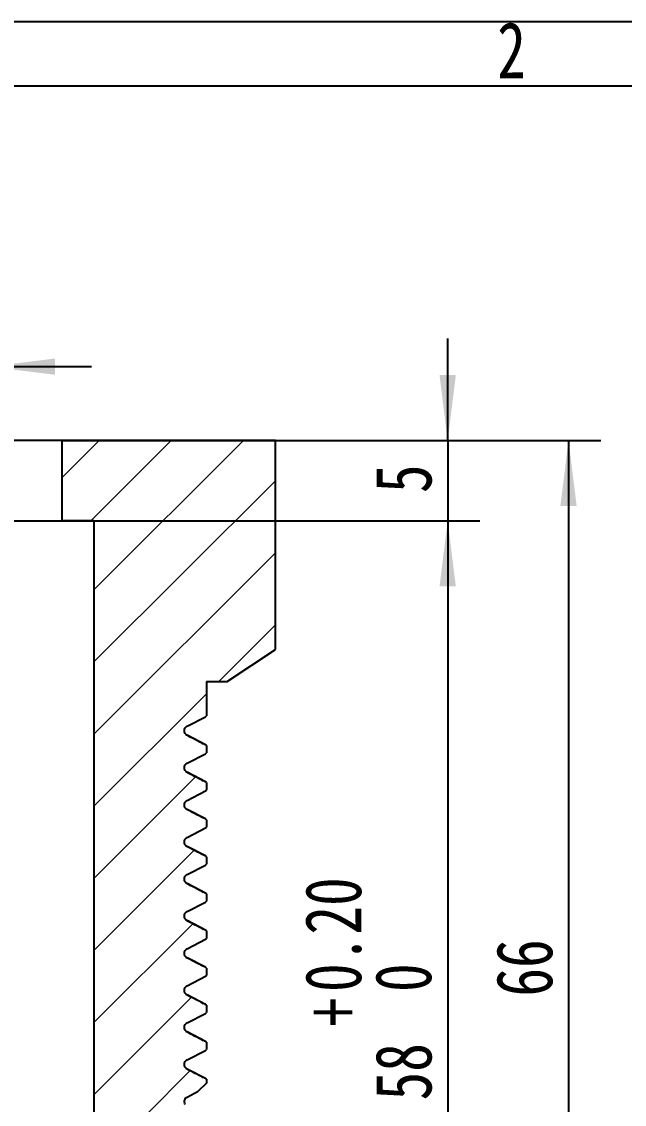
# Model space of a CAD drawing. Header units: millimetres. Extents: x 0 to 297, y 0 to 210.
# Drawn here: x 53.6 to 91.1, y 142.8 to 210.2 of the extents above; entities that cross this region are included whole.
import ezdxf

# ---------------------------------------------------------------- set-up
doc = ezdxf.new("R2010")
doc.units = ezdxf.units.MM
doc.layers.add('图框', color=7, linetype='Continuous')
doc.styles.add('SLDTEXTSTYLE1', font='HYSWLONGFANGSONG.TTF')
doc.dimstyles.new('SLDDIMSTYLE0', dxfattribs={"dimtxt": 3.5, "dimasz": 4.08, "dimexe": 0, "dimexo": 0.0625, "dimgap": 0.875, "dimtad": 2, "dimrnd": 1e-09, "dimzin": 12, "dimdsep": 46, "dimtxsty": 'SLDTEXTSTYLE1', "dimsah": 1, "dimcen": 0.09, "dimadec": 0, "dimazin": 3, "dimtfac": 1, "dimtofl": 0, "dimtmove": 0, "dimatfit": 3, "dimfxl": 0, "dimfrac": 2, "dimtolj": 1, "dimtzin": 12, "dimarcsym": 0})
doc.dimstyles.new('SLDDIMSTYLE2', dxfattribs={"dimtxt": 3.5, "dimasz": 4.08, "dimexe": 0, "dimexo": 0.0625, "dimgap": 0.875, "dimtad": 2, "dimrnd": 1e-09, "dimzin": 12, "dimdsep": 46, "dimtxsty": 'SLDTEXTSTYLE1', "dimsah": 1, "dimcen": 0.09, "dimadec": 0, "dimazin": 3, "dimtfac": 1, "dimtmove": 0, "dimatfit": 0, "dimfxl": 0, "dimfrac": 2, "dimtolj": 1, "dimtzin": 12, "dimarcsym": 0})
doc.dimstyles.new('SLDDIMSTYLE7', dxfattribs={"dimtxt": 3.5, "dimasz": 4.08, "dimexe": 0, "dimexo": 0.0625, "dimgap": 0.875, "dimtad": 2, "dimrnd": 1e-09, "dimzin": 12, "dimdsep": 46, "dimtxsty": 'SLDTEXTSTYLE1', "dimsah": 1, "dimcen": 0.09, "dimadec": 0, "dimazin": 3, "dimtol": 1, "dimtp": 0.2, "dimtfac": 1, "dimtofl": 0, "dimtmove": 0, "dimatfit": 3, "dimfxl": 0, "dimfrac": 2, "dimtolj": 1, "dimtzin": 0, "dimarcsym": 0})

# ---------------------------------------------------------------- blocks, each defined once
blk = doc.blocks.new('_D_9')
at = {"layer": '图框'}
for p, q in [((69.353, 184.107), (89.591, 184.107)), ((87.591, 184.107), (87.591, 118.107)), ((58.968, 118.107), (89.591, 118.107))]:
    blk.add_line(p, q, dxfattribs=at)
for points in [[(87.591, 184.107), (87.083, 180.027), (88.099, 180.027)], [(87.591, 118.107), (88.099, 122.187), (87.083, 122.187)]]:
    blk.add_solid(points, dxfattribs=at)
at = {"layer": '图框', "insert": (83.079, 149.487), "char_height": 3.5, "attachment_point": 1, "rotation": 90, "style": 'SLDTEXTSTYLE1'}
blk.add_mtext('66', dxfattribs=at)
blk = doc.blocks.new('_D_11')
at = {"layer": '图框'}
for p, q in [((80.073, 184.107), (80.073, 190.457)), ((56.068, 184.107), (82.073, 184.107)), ((80.073, 184.107), (80.073, 179.107)), ((56.068, 179.107), (82.073, 179.107)), ((80.073, 179.107), (80.073, 172.757))]:
    blk.add_line(p, q, dxfattribs=at)
for points in [[(80.073, 184.107), (80.581, 188.187), (79.565, 188.187)], [(80.073, 179.107), (79.565, 175.027), (80.581, 175.027)]]:
    blk.add_solid(points, dxfattribs=at)
at = {"layer": '图框', "insert": (75.561, 180.839), "char_height": 3.5, "attachment_point": 1, "rotation": 90, "style": 'SLDTEXTSTYLE1'}
blk.add_mtext('5', dxfattribs=at)
blk = doc.blocks.new('_D_13')
at = {"layer": '图框'}
for p, q in [((58.068, 179.107), (82.073, 179.107)), ((80.073, 179.107), (80.073, 121.107)), ((58.968, 121.107), (82.073, 121.107))]:
    blk.add_line(p, q, dxfattribs=at)
for points in [[(80.073, 179.107), (79.565, 175.027), (80.581, 175.027)], [(80.073, 121.107), (80.581, 125.187), (79.565, 125.187)]]:
    blk.add_solid(points, dxfattribs=at)
at = {"layer": '图框', "char_height": 3.5, "attachment_point": 1, "rotation": 90, "style": 'SLDTEXTSTYLE1'}
for s, insert in [('0.20', (71.191, 149.775)), ('0', (75.547, 149.775)), ('+', (71.191, 147.622)), ('58', (75.561, 143.023))]:
    blk.add_mtext(s, dxfattribs=dict(at, insert=insert))
blk = doc.blocks.new('_D_14')
at = {"layer": '图框'}
for p, q in [((45.568, 184.107), (45.568, 190.71)), ((51.568, 184.107), (51.568, 190.71)), ((45.568, 188.71), (39.218, 188.71)), ((45.568, 188.71), (51.568, 188.71)), ((51.568, 188.71), (57.918, 188.71))]:
    blk.add_line(p, q, dxfattribs=at)
for points in [[(45.568, 188.71), (41.488, 189.218), (41.488, 188.202)], [(51.568, 188.71), (55.648, 188.202), (55.648, 189.218)]]:
    blk.add_solid(points, dxfattribs=at)
at = {"layer": '图框', "insert": (48.201, 193.222), "char_height": 3.5, "attachment_point": 1, "style": 'SLDTEXTSTYLE1'}
blk.add_mtext('6', dxfattribs=at)

msp = doc.modelspace()

# ---------------------------------------------------------------- hatches: boundary and pattern name
at = {"layer": '图框', "linetype": 'Continuous', "lineweight": 18}
h = msp.add_hatch(dxfattribs=at)
h.set_pattern_fill('ANSI31', color=256, angle=3e-322, style=0)
edge = h.paths.add_edge_path(flags=0)
edge.add_line((65.0681052, 169.1067164), (66.3527149, 169.1067164))
edge.add_line((66.3527149, 169.1067164), (69.3527149, 171.1067164))
edge.add_line((69.3527149, 171.1067164), (69.3527149, 184.1067164))
edge.add_line((69.3527149, 184.1067164), (56.0681052, 184.1067164))
edge.add_line((56.0681052, 184.1067164), (56.0681052, 179.1067164))
edge.add_line((56.0681052, 179.1067164), (58.0681052, 179.1067164))
edge.add_line((58.0681052, 179.1067164), (58.0681052, 121.1067164))
edge.add_line((58.0681052, 121.1067164), (58.9681052, 121.1067164))
edge.add_line((58.9681052, 121.1067164), (58.9681052, 118.1067164))
edge.add_line((58.9681052, 118.1067164), (59.3036147, 118.1067164))
edge.add_line((59.3036147, 118.1067164), (59.5681052, 119.6067164))
edge.add_line((59.5681052, 119.6067164), (59.5681052, 142.1067164))
edge.add_line((59.5681052, 142.1067164), (63.0681052, 142.1067164))
edge.add_line((63.0681052, 142.1067164), (63.7414668, 142.780078))
edge.add_spline(control_points=[(63.7414668, 142.780078), (63.6271868, 142.9560715), (63.6921794, 143.1460378), (63.860959, 143.2338989)], knot_values=[0.2559481865, 0.2559481865, 0.2559481865, 0.2559481865, 1, 1, 1, 1], weights=[0.794992198, 0.6646727857, 0.7330087197, 1], degree=3, periodic=0)
edge.add_line((63.860959, 143.2338989), (64.5583008, 143.596912))
edge.add_line((64.5583008, 143.596912), (65.0681052, 144.1067164))
edge.add_line((65.0681052, 144.1067164), (65.0681052, 144.3388008))
edge.add_spline(control_points=[(65.0681052, 144.3388008), (65.0467315, 144.3588718), (65.0229958, 144.3756159), (64.9974795, 144.3888989)], knot_values=[0.744107302, 0.744107302, 0.744107302, 0.744107302, 1, 1, 1, 1], weights=[0.944747067, 0.9568310271, 0.9752486714, 1], degree=3, periodic=0)
edge.add_line((64.9974795, 144.3888989), (63.860959, 144.980534))
edge.add_spline(control_points=[(63.860959, 144.980534), (63.6016273, 145.1155335), (63.6016273, 145.4078993), (63.860959, 145.5428989)], knot_values=[0, 0, 0, 0, 1, 1, 1, 1], weights=[1, 0.6411657422, 0.6411657422, 1], degree=3, periodic=0)
edge.add_line((63.860959, 145.5428989), (64.9974795, 146.134534))
edge.add_spline(control_points=[(64.9974795, 146.134534), (65.0229958, 146.1478169), (65.0467315, 146.164561), (65.0681052, 146.184632)], knot_values=[0, 0, 0, 0, 0.255892698, 0.255892698, 0.255892698, 0.255892698], weights=[1, 0.9752486714, 0.9568310271, 0.944747067], degree=3, periodic=0)
edge.add_line((65.0681052, 146.184632), (65.0681052, 146.6478008))
edge.add_spline(control_points=[(65.0681052, 146.6478008), (65.0467315, 146.6678718), (65.0229958, 146.6846159), (64.9974795, 146.6978989)], knot_values=[0.744107302, 0.744107302, 0.744107302, 0.744107302, 1, 1, 1, 1], weights=[0.944747067, 0.9568310271, 0.9752486714, 1], degree=3, periodic=0)
edge.add_line((64.9974795, 146.6978989), (63.860959, 147.289534))
edge.add_spline(control_points=[(63.860959, 147.289534), (63.6016273, 147.4245335), (63.6016273, 147.7168993), (63.860959, 147.8518989)], knot_values=[0, 0, 0, 0, 1, 1, 1, 1], weights=[1, 0.6411657422, 0.6411657422, 1], degree=3, periodic=0)
edge.add_line((63.860959, 147.8518989), (64.9974795, 148.443534))
edge.add_spline(control_points=[(64.9974795, 148.443534), (65.0229958, 148.4568169), (65.0467315, 148.473561), (65.0681052, 148.493632)], knot_values=[0, 0, 0, 0, 0.255892698, 0.255892698, 0.255892698, 0.255892698], weights=[1, 0.9752486714, 0.9568310271, 0.944747067], degree=3, periodic=0)
edge.add_line((65.0681052, 148.493632), (65.0681052, 148.9568008))
edge.add_spline(control_points=[(65.0681052, 148.9568008), (65.0467315, 148.9768718), (65.0229958, 148.9936159), (64.9974795, 149.0068989)], knot_values=[0.744107302, 0.744107302, 0.744107302, 0.744107302, 1, 1, 1, 1], weights=[0.944747067, 0.9568310271, 0.9752486714, 1], degree=3, periodic=0)
edge.add_line((64.9974795, 149.0068989), (63.860959, 149.598534))
edge.add_spline(control_points=[(63.860959, 149.598534), (63.6016273, 149.7335335), (63.6016273, 150.0258993), (63.860959, 150.1608989)], knot_values=[0, 0, 0, 0, 1, 1, 1, 1], weights=[1, 0.6411657422, 0.6411657422, 1], degree=3, periodic=0)
edge.add_line((63.860959, 150.1608989), (64.9974795, 150.752534))
edge.add_spline(control_points=[(64.9974795, 150.752534), (65.0229958, 150.7658169), (65.0467315, 150.782561), (65.0681052, 150.802632)], knot_values=[0, 0, 0, 0, 0.255892698, 0.255892698, 0.255892698, 0.255892698], weights=[1, 0.9752486714, 0.9568310271, 0.944747067], degree=3, periodic=0)
edge.add_line((65.0681052, 150.802632), (65.0681052, 151.2658008))
edge.add_spline(control_points=[(65.0681052, 151.2658008), (65.0467315, 151.2858718), (65.0229958, 151.3026159), (64.9974795, 151.3158989)], knot_values=[0.744107302, 0.744107302, 0.744107302, 0.744107302, 1, 1, 1, 1], weights=[0.944747067, 0.9568310271, 0.9752486714, 1], degree=3, periodic=0)
edge.add_line((64.9974795, 151.3158989), (63.860959, 151.907534))
edge.add_spline(control_points=[(63.860959, 151.907534), (63.6016273, 152.0425335), (63.6016273, 152.3348993), (63.860959, 152.4698989)], knot_values=[0, 0, 0, 0, 1, 1, 1, 1], weights=[1, 0.6411657422, 0.6411657422, 1], degree=3, periodic=0)
edge.add_line((63.860959, 152.4698989), (64.9974795, 153.061534))
edge.add_spline(control_points=[(64.9974795, 153.061534), (65.0229958, 153.0748169), (65.0467315, 153.091561), (65.0681052, 153.111632)], knot_values=[0, 0, 0, 0, 0.255892698, 0.255892698, 0.255892698, 0.255892698], weights=[1, 0.9752486714, 0.9568310271, 0.944747067], degree=3, periodic=0)
edge.add_line((65.0681052, 153.111632), (65.0681052, 153.5748008))
edge.add_spline(control_points=[(65.0681052, 153.5748008), (65.0467315, 153.5948718), (65.0229958, 153.6116159), (64.9974795, 153.6248989)], knot_values=[0.744107302, 0.744107302, 0.744107302, 0.744107302, 1, 1, 1, 1], weights=[0.944747067, 0.9568310271, 0.9752486714, 1], degree=3, periodic=0)
edge.add_line((64.9974795, 153.6248989), (63.860959, 154.216534))
edge.add_spline(control_points=[(63.860959, 154.216534), (63.6016273, 154.3515335), (63.6016273, 154.6438993), (63.860959, 154.7788989)], knot_values=[0, 0, 0, 0, 1, 1, 1, 1], weights=[1, 0.6411657422, 0.6411657422, 1], degree=3, periodic=0)
edge.add_line((63.860959, 154.7788989), (64.9974795, 155.370534))
edge.add_spline(control_points=[(64.9974795, 155.370534), (65.0229958, 155.3838169), (65.0467315, 155.400561), (65.0681052, 155.420632)], knot_values=[0, 0, 0, 0, 0.255892698, 0.255892698, 0.255892698, 0.255892698], weights=[1, 0.9752486714, 0.9568310271, 0.944747067], degree=3, periodic=0)
edge.add_line((65.0681052, 155.420632), (65.0681052, 155.8838008))
edge.add_spline(control_points=[(65.0681052, 155.8838008), (65.0467315, 155.9038718), (65.0229958, 155.9206159), (64.9974795, 155.9338989)], knot_values=[0.744107302, 0.744107302, 0.744107302, 0.744107302, 1, 1, 1, 1], weights=[0.944747067, 0.9568310271, 0.9752486714, 1], degree=3, periodic=0)
edge.add_line((64.9974795, 155.9338989), (63.860959, 156.525534))
edge.add_spline(control_points=[(63.860959, 156.525534), (63.6016273, 156.6605335), (63.6016273, 156.9528993), (63.860959, 157.0878989)], knot_values=[0, 0, 0, 0, 1, 1, 1, 1], weights=[1, 0.6411657422, 0.6411657422, 1], degree=3, periodic=0)
edge.add_line((63.860959, 157.0878989), (64.9974795, 157.679534))
edge.add_spline(control_points=[(64.9974795, 157.679534), (65.0229958, 157.6928169), (65.0467315, 157.709561), (65.0681052, 157.729632)], knot_values=[0, 0, 0, 0, 0.255892698, 0.255892698, 0.255892698, 0.255892698], weights=[1, 0.9752486714, 0.9568310271, 0.944747067], degree=3, periodic=0)
edge.add_line((65.0681052, 157.729632), (65.0681052, 158.1928008))
edge.add_spline(control_points=[(65.0681052, 158.1928008), (65.0467315, 158.2128718), (65.0229958, 158.2296159), (64.9974795, 158.2428989)], knot_values=[0.744107302, 0.744107302, 0.744107302, 0.744107302, 1, 1, 1, 1], weights=[0.944747067, 0.9568310271, 0.9752486714, 1], degree=3, periodic=0)
edge.add_line((64.9974795, 158.2428989), (63.860959, 158.834534))
edge.add_spline(control_points=[(63.860959, 158.834534), (63.6016273, 158.9695335), (63.6016273, 159.2618993), (63.860959, 159.3968989)], knot_values=[0, 0, 0, 0, 1, 1, 1, 1], weights=[1, 0.6411657422, 0.6411657422, 1], degree=3, periodic=0)
edge.add_line((63.860959, 159.3968989), (64.9974795, 159.988534))
edge.add_spline(control_points=[(64.9974795, 159.988534), (65.0229958, 160.0018169), (65.0467315, 160.018561), (65.0681052, 160.038632)], knot_values=[0, 0, 0, 0, 0.255892698, 0.255892698, 0.255892698, 0.255892698], weights=[1, 0.9752486714, 0.9568310271, 0.944747067], degree=3, periodic=0)
edge.add_line((65.0681052, 160.038632), (65.0681052, 160.5018008))
edge.add_spline(control_points=[(65.0681052, 160.5018008), (65.0467315, 160.5218718), (65.0229958, 160.5386159), (64.9974795, 160.5518989)], knot_values=[0.744107302, 0.744107302, 0.744107302, 0.744107302, 1, 1, 1, 1], weights=[0.944747067, 0.9568310271, 0.9752486714, 1], degree=3, periodic=0)
edge.add_line((64.9974795, 160.5518989), (63.860959, 161.143534))
edge.add_spline(control_points=[(63.860959, 161.143534), (63.6016273, 161.2785335), (63.6016273, 161.5708993), (63.860959, 161.7058989)], knot_values=[0, 0, 0, 0, 1, 1, 1, 1], weights=[1, 0.6411657422, 0.6411657422, 1], degree=3, periodic=0)
edge.add_line((63.860959, 161.7058989), (64.9974795, 162.297534))
edge.add_spline(control_points=[(64.9974795, 162.297534), (65.0229958, 162.3108169), (65.0467315, 162.327561), (65.0681052, 162.347632)], knot_values=[0, 0, 0, 0, 0.255892698, 0.255892698, 0.255892698, 0.255892698], weights=[1, 0.9752486714, 0.9568310271, 0.944747067], degree=3, periodic=0)
edge.add_line((65.0681052, 162.347632), (65.0681052, 162.8108008))
edge.add_spline(control_points=[(65.0681052, 162.8108008), (65.0467315, 162.8308718), (65.0229958, 162.8476159), (64.9974795, 162.8608989)], knot_values=[0.744107302, 0.744107302, 0.744107302, 0.744107302, 1, 1, 1, 1], weights=[0.944747067, 0.9568310271, 0.9752486714, 1], degree=3, periodic=0)
edge.add_line((64.9974795, 162.8608989), (63.860959, 163.452534))
edge.add_spline(control_points=[(63.860959, 163.452534), (63.6016273, 163.5875335), (63.6016273, 163.8798993), (63.860959, 164.0148989)], knot_values=[0, 0, 0, 0, 1, 1, 1, 1], weights=[1, 0.6411657422, 0.6411657422, 1], degree=3, periodic=0)
edge.add_line((63.860959, 164.0148989), (64.9974795, 164.606534))
edge.add_spline(control_points=[(64.9974795, 164.606534), (65.0229958, 164.6198169), (65.0467315, 164.636561), (65.0681052, 164.656632)], knot_values=[0, 0, 0, 0, 0.255892698, 0.255892698, 0.255892698, 0.255892698], weights=[1, 0.9752486714, 0.9568310271, 0.944747067], degree=3, periodic=0)
edge.add_line((65.0681052, 164.656632), (65.0681052, 165.1198008))
edge.add_spline(control_points=[(65.0681052, 165.1198008), (65.0467315, 165.1398718), (65.0229958, 165.1566159), (64.9974795, 165.1698989)], knot_values=[0.744107302, 0.744107302, 0.744107302, 0.744107302, 1, 1, 1, 1], weights=[0.944747067, 0.9568310271, 0.9752486714, 1], degree=3, periodic=0)
edge.add_line((64.9974795, 165.1698989), (63.860959, 165.761534))
edge.add_spline(control_points=[(63.860959, 165.761534), (63.6016273, 165.8965335), (63.6016273, 166.1888993), (63.860959, 166.3238989)], knot_values=[0, 0, 0, 0, 1, 1, 1, 1], weights=[1, 0.6411657422, 0.6411657422, 1], degree=3, periodic=0)
edge.add_line((63.860959, 166.3238989), (64.9974795, 166.915534))
edge.add_spline(control_points=[(64.9974795, 166.915534), (65.0229958, 166.9288169), (65.0467315, 166.945561), (65.0681052, 166.965632)], knot_values=[0, 0, 0, 0, 0.255892698, 0.255892698, 0.255892698, 0.255892698], weights=[1, 0.9752486714, 0.9568310271, 0.944747067], degree=3, periodic=0)
edge.add_line((65.0681052, 166.965632), (65.0681052, 169.1067164))

# ---------------------------------------------------------------- linework, layer by layer
at = {"color": 7, "linetype": 'Continuous', "lineweight": 25}
for p, q in [((56.0681052, 184.1067164), (51.5681052, 184.1067164)), ((56.0681052, 184.1067164), (56.0681052, 179.1067164)), ((69.3527149, 184.1067164), (56.0681052, 184.1067164)), ((69.3527149, 171.1067164), (69.3527149, 184.1067164)), ((41.0681052, 179.1067164), (56.0681052, 179.1067164)), ((58.0681052, 179.1067164), (56.0681052, 179.1067164)), ((58.0681052, 179.1067164), (58.0681052, 121.1067164)), ((66.3527149, 169.1067164), (69.3527149, 171.1067164)), ((65.0681052, 169.1067164), (65.0681052, 166.965632)), ((65.0681052, 169.1067164), (66.3527149, 169.1067164)), ((63.860959, 166.3238989), (64.9974795, 166.915534)), ((63.8254372, 165.786006), (63.8162421, 165.7954328)), ((64.9974795, 165.1698989), (63.860959, 165.761534)), ((63.860959, 164.0148989), (64.9974795, 164.606534)), ((65.0402687, 165.1406263), (65.0230648, 165.1538263)), ((65.0681052, 165.1198008), (65.0681052, 164.656632)), ((63.8254372, 163.477006), (63.8162421, 163.4864328)), ((64.9974795, 162.8608989), (63.860959, 163.452534)), ((65.0402687, 162.8316263), (65.0230648, 162.8448263)), ((65.0681052, 162.8108008), (65.0681052, 162.347632)), ((63.860959, 161.7058989), (64.9974795, 162.297534)), ((63.8254372, 161.168006), (63.8162421, 161.1774328)), ((64.9974795, 160.5518989), (63.860959, 161.143534)), ((65.0402687, 160.5226263), (65.0230648, 160.5358263)), ((65.0681052, 160.5018008), (65.0681052, 160.038632)), ((63.860959, 159.3968989), (64.9974795, 159.988534)), ((63.8254372, 158.859006), (63.8162421, 158.8684328)), ((64.9974795, 158.2428989), (63.860959, 158.834534)), ((65.0402687, 158.2136263), (65.0230648, 158.2268263)), ((65.0681052, 158.1928008), (65.0681052, 157.729632)), ((63.860959, 157.0878989), (64.9974795, 157.679534)), ((63.8254372, 156.550006), (63.8162421, 156.5594328)), ((64.9974795, 155.9338989), (63.860959, 156.525534)), ((65.0402687, 155.9046263), (65.0230648, 155.9178263)), ((65.0681052, 155.8838008), (65.0681052, 155.420632)), ((63.860959, 154.7788989), (64.9974795, 155.370534)), ((63.8254372, 154.241006), (63.8162421, 154.2504328)), ((64.9974795, 153.6248989), (63.860959, 154.216534)), ((63.860959, 152.4698989), (64.9974795, 153.061534)), ((65.0402687, 153.5956263), (65.0230648, 153.6088263)), ((65.0681052, 153.5748008), (65.0681052, 153.111632)), ((63.8254372, 151.932006), (63.8162421, 151.9414328)), ((64.9974795, 151.3158989), (63.860959, 151.907534)), ((65.0402687, 151.2866263), (65.0230648, 151.2998263)), ((65.0681052, 151.2658008), (65.0681052, 150.802632)), ((63.860959, 150.1608989), (64.9974795, 150.752534)), ((63.8254372, 149.623006), (63.8162421, 149.6324328)), ((64.9974795, 149.0068989), (63.860959, 149.598534)), ((65.0402687, 148.9776263), (65.0230648, 148.9908263)), ((63.860959, 147.8518989), (64.9974795, 148.443534)), ((65.0681052, 148.9568008), (65.0681052, 148.493632)), ((63.8254372, 147.314006), (63.8162421, 147.3234328)), ((64.9974795, 146.6978989), (63.860959, 147.289534)), ((65.0402687, 146.6686263), (65.0230648, 146.6818263)), ((65.0681052, 146.6478008), (65.0681052, 146.184632)), ((63.860959, 145.5428989), (64.9974795, 146.134534)), ((63.8254372, 145.005006), (63.8162421, 145.0144328)), ((64.9974795, 144.3888989), (63.860959, 144.980534)), ((65.0402687, 144.3596263), (65.0230648, 144.3728263)), ((65.0681052, 144.3388008), (65.0681052, 144.1067164)), ((63.860959, 143.2338989), (64.5583008, 143.596912)), ((65.0681052, 144.1067164), (64.5583008, 143.596912))]:
    msp.add_line(p, q, dxfattribs=at)
at = {"color": 8, "linetype": 'Continuous', "lineweight": 25}
for p, q in [((64.9974795, 165.1698989), (64.9371586, 165.1937573)), ((64.9974795, 162.8608989), (64.9371586, 162.8847573)), ((64.9974795, 160.5518989), (64.9371586, 160.5757573)), ((64.9974795, 158.2428989), (64.9371586, 158.2667573)), ((64.9974795, 155.9338989), (64.9371586, 155.9577573)), ((64.9974795, 153.6248989), (64.9371586, 153.6487573)), ((64.9974795, 151.3158989), (64.9371586, 151.3397573)), ((64.9974795, 149.0068989), (64.9371586, 149.0307573)), ((64.9974795, 146.6978989), (64.9371586, 146.7217573)), ((64.9974795, 144.3888989), (64.9371586, 144.4127573))]:
    msp.add_line(p, q, dxfattribs=at)
at = {"color": 7, "linetype": 'Continuous', "lineweight": 25}
for points in [[(64.9974795, 166.915534), (65.0223642, 166.9284881), (65.0464581, 166.9453043), (65.0681052, 166.965632)], [(65.0681052, 165.1198008), (65.0464581, 165.1401285), (65.0223642, 165.1569447), (64.9974795, 165.1698989)], [(64.9974795, 164.606534), (65.0223642, 164.6194881), (65.0464581, 164.6363043), (65.0681052, 164.656632)], [(65.0681052, 162.8108008), (65.0464581, 162.8311285), (65.0223642, 162.8479447), (64.9974795, 162.8608989)], [(64.9974795, 162.297534), (65.0223642, 162.3104881), (65.0464581, 162.3273043), (65.0681052, 162.347632)], [(65.0681052, 160.5018008), (65.0464581, 160.5221285), (65.0223642, 160.5389447), (64.9974795, 160.5518989)], [(64.9974795, 159.988534), (65.0223642, 160.0014881), (65.0464581, 160.0183043), (65.0681052, 160.038632)], [(65.0681052, 158.1928008), (65.0464581, 158.2131285), (65.0223642, 158.2299447), (64.9974795, 158.2428989)], [(64.9974795, 157.679534), (65.0223642, 157.6924881), (65.0464581, 157.7093043), (65.0681052, 157.729632)], [(65.0681052, 155.8838008), (65.0464581, 155.9041285), (65.0223642, 155.9209447), (64.9974795, 155.9338989)], [(64.9974795, 155.370534), (65.0223642, 155.3834881), (65.0464581, 155.4003043), (65.0681052, 155.420632)], [(65.0681052, 153.5748008), (65.0464581, 153.5951285), (65.0223642, 153.6119447), (64.9974795, 153.6248989)], [(64.9974795, 153.061534), (65.0223642, 153.0744881), (65.0464581, 153.0913043), (65.0681052, 153.111632)], [(65.0681052, 151.2658008), (65.0464581, 151.2861285), (65.0223642, 151.3029447), (64.9974795, 151.3158989)], [(64.9974795, 150.752534), (65.0223642, 150.7654881), (65.0464581, 150.7823043), (65.0681052, 150.802632)], [(65.0681052, 148.9568008), (65.0464581, 148.9771285), (65.0223642, 148.9939447), (64.9974795, 149.0068989)], [(64.9974795, 148.443534), (65.0223642, 148.4564881), (65.0464581, 148.4733043), (65.0681052, 148.493632)], [(65.0681052, 146.6478008), (65.0464581, 146.6681285), (65.0223642, 146.6849447), (64.9974795, 146.6978989)], [(64.9974795, 146.134534), (65.0223642, 146.1474881), (65.0464581, 146.1643043), (65.0681052, 146.184632)], [(65.0681052, 144.3388008), (65.0464581, 144.3591285), (65.0223642, 144.3759447), (64.9974795, 144.3888989)]]:
    msp.add_open_spline(points, degree=3, dxfattribs=at)
for points, knots in [([(63.860959, 165.761534), (63.8193903, 165.7831733), (63.7764028, 165.8177552), (63.7111513, 165.9153875), (63.6903333, 165.9785963), (63.6903333, 166.1068365), (63.7111513, 166.1700454), (63.7764028, 166.2676776), (63.8193903, 166.3022596), (63.860959, 166.3238989)], [0, 0, 0, 0, 0.25, 0.25, 0.5, 0.5, 0.75, 0.75, 1, 1, 1, 1]), ([(64.8895714, 165.2113141), (64.7009754, 165.3100029), (64.3345423, 165.5017505), (63.968183, 165.6935011), (63.7903817, 165.7865614)], [0, 0, 0, 0, 0.5146806298, 1, 1, 1, 1]), ([(65.0230648, 165.1538263), (65.0161385, 165.1593938), (64.9967611, 165.1749694), (64.9749766, 165.1864501), (64.9609789, 165.1938271)], [0, 0, 0, 0, 0.3574425508, 1, 1, 1, 1]), ([(63.860959, 163.452534), (63.8193903, 163.4741733), (63.7764028, 163.5087552), (63.7111513, 163.6063875), (63.6903333, 163.6695963), (63.6903333, 163.7978365), (63.7111513, 163.8610454), (63.7764028, 163.9586776), (63.8193903, 163.9932596), (63.860959, 164.0148989)], [0, 0, 0, 0, 0.25, 0.25, 0.5, 0.5, 0.75, 0.75, 1, 1, 1, 1]), ([(64.8895714, 162.9023141), (64.7009754, 163.0010029), (64.3345423, 163.1927505), (63.968183, 163.3845011), (63.7903817, 163.4775614)], [0, 0, 0, 0, 0.51468062976, 1, 1, 1, 1]), ([(65.0230648, 162.8448263), (65.0161385, 162.8503938), (64.9967611, 162.8659694), (64.9749766, 162.8774501), (64.9609789, 162.8848271)], [0, 0, 0, 0, 0.3574425508, 1, 1, 1, 1]), ([(63.860959, 161.143534), (63.8193903, 161.1651733), (63.7764028, 161.1997552), (63.7111513, 161.2973875), (63.6903333, 161.3605963), (63.6903333, 161.4888365), (63.7111513, 161.5520454), (63.7764028, 161.6496776), (63.8193903, 161.6842596), (63.860959, 161.7058989)], [0, 0, 0, 0, 0.25, 0.25, 0.5, 0.5, 0.75, 0.75, 1, 1, 1, 1]), ([(64.8895714, 160.5933141), (64.7009753, 160.6920029), (64.3395118, 160.8811499), (63.9781211, 161.0702999), (63.8052885, 161.1607596)], [0, 0, 0, 0, 0.521756969, 1, 1, 1, 1]), ([(65.0230648, 160.5358263), (65.0161385, 160.5413938), (64.9967611, 160.5569694), (64.9749766, 160.5684501), (64.9609789, 160.5758271)], [0, 0, 0, 0, 0.3574425508, 1, 1, 1, 1]), ([(63.860959, 158.834534), (63.8193903, 158.8561733), (63.7764028, 158.8907552), (63.7111513, 158.9883875), (63.6903333, 159.0515963), (63.6903333, 159.1798365), (63.7111513, 159.2430454), (63.7764028, 159.3406776), (63.8193903, 159.3752596), (63.860959, 159.3968989)], [0, 0, 0, 0, 0.25, 0.25, 0.5, 0.5, 0.75, 0.75, 1, 1, 1, 1]), ([(64.8895714, 158.2843141), (64.7009754, 158.3830029), (64.3345423, 158.5747505), (63.968183, 158.7665011), (63.7903817, 158.8595614)], [0, 0, 0, 0, 0.5146806298, 1, 1, 1, 1]), ([(65.0230648, 158.2268263), (65.0161385, 158.2323938), (64.9967611, 158.2479694), (64.9749766, 158.2594501), (64.9609789, 158.2668271)], [0, 0, 0, 0, 0.3574425508, 1, 1, 1, 1]), ([(63.860959, 156.525534), (63.8193903, 156.5471733), (63.7764028, 156.5817552), (63.7111513, 156.6793875), (63.6903333, 156.7425963), (63.6903333, 156.8708365), (63.7111513, 156.9340454), (63.7764028, 157.0316776), (63.8193903, 157.0662596), (63.860959, 157.0878989)], [0, 0, 0, 0, 0.25, 0.25, 0.5, 0.5, 0.75, 0.75, 1, 1, 1, 1]), ([(64.8895714, 155.9753141), (64.7009754, 156.0740029), (64.3345423, 156.2657505), (63.968183, 156.4575011), (63.7903817, 156.5505614)], [0, 0, 0, 0, 0.51468062976, 1, 1, 1, 1]), ([(65.0230648, 155.9178263), (65.0161385, 155.9233938), (64.9967611, 155.9389694), (64.9749766, 155.9504501), (64.9609789, 155.9578271)], [0, 0, 0, 0, 0.3574425508, 1, 1, 1, 1]), ([(63.860959, 154.216534), (63.8193903, 154.2381733), (63.7764028, 154.2727552), (63.7111513, 154.3703875), (63.6903333, 154.4335963), (63.6903333, 154.5618365), (63.7111513, 154.6250454), (63.7764028, 154.7226776), (63.8193903, 154.7572596), (63.860959, 154.7788989)], [0, 0, 0, 0, 0.25, 0.25, 0.5, 0.5, 0.75, 0.75, 1, 1, 1, 1]), ([(64.8895714, 153.6663141), (64.7009754, 153.7650029), (64.3345423, 153.9567505), (63.968183, 154.1485011), (63.7903817, 154.2415614)], [0, 0, 0, 0, 0.5146806298, 1, 1, 1, 1]), ([(65.0230648, 153.6088263), (65.0161385, 153.6143938), (64.9967611, 153.6299694), (64.9749766, 153.6414501), (64.9609789, 153.6488271)], [0, 0, 0, 0, 0.3574425508, 1, 1, 1, 1]), ([(63.860959, 151.907534), (63.8193903, 151.9291733), (63.7764028, 151.9637552), (63.7111513, 152.0613875), (63.6903333, 152.1245963), (63.6903333, 152.2528365), (63.7111513, 152.3160454), (63.7764028, 152.4136776), (63.8193903, 152.4482596), (63.860959, 152.4698989)], [0, 0, 0, 0, 0.25, 0.25, 0.5, 0.5, 0.75, 0.75, 1, 1, 1, 1]), ([(64.8895714, 151.3573141), (64.7009754, 151.4560029), (64.3345423, 151.6477505), (63.968183, 151.8395011), (63.7903817, 151.9325614)], [0, 0, 0, 0, 0.5146806298, 1, 1, 1, 1]), ([(65.0230648, 151.2998263), (65.0161385, 151.3053938), (64.9967611, 151.3209694), (64.9749766, 151.3324501), (64.9609789, 151.3398271)], [0, 0, 0, 0, 0.3574425508, 1, 1, 1, 1]), ([(63.860959, 149.598534), (63.8193903, 149.6201733), (63.7764028, 149.6547552), (63.7111513, 149.7523875), (63.6903333, 149.8155963), (63.6903333, 149.9438365), (63.7111513, 150.0070454), (63.7764028, 150.1046776), (63.8193903, 150.1392596), (63.860959, 150.1608989)], [0, 0, 0, 0, 0.25, 0.25, 0.5, 0.5, 0.75, 0.75, 1, 1, 1, 1]), ([(64.8895714, 149.0483141), (64.7009754, 149.1470029), (64.3345423, 149.3387505), (63.968183, 149.5305011), (63.7903817, 149.6235614)], [0, 0, 0, 0, 0.5146806298, 1, 1, 1, 1]), ([(65.0230648, 148.9908263), (65.0161385, 148.9963938), (64.9967611, 149.0119694), (64.9749766, 149.0234501), (64.9609789, 149.0308271)], [0, 0, 0, 0, 0.3574425508, 1, 1, 1, 1]), ([(63.860959, 147.289534), (63.8193903, 147.3111733), (63.7764028, 147.3457552), (63.7111513, 147.4433875), (63.6903333, 147.5065963), (63.6903333, 147.6348365), (63.7111513, 147.6980454), (63.7764028, 147.7956776), (63.8193903, 147.8302596), (63.860959, 147.8518989)], [0, 0, 0, 0, 0.25, 0.25, 0.5, 0.5, 0.75, 0.75, 1, 1, 1, 1]), ([(64.8895714, 146.7393141), (64.7009754, 146.8380029), (64.3345423, 147.0297505), (63.968183, 147.2215011), (63.7903817, 147.3145614)], [0, 0, 0, 0, 0.5146806298, 1, 1, 1, 1]), ([(65.0230648, 146.6818263), (65.0161385, 146.6873938), (64.9967611, 146.7029694), (64.9749766, 146.7144501), (64.9609789, 146.7218271)], [0, 0, 0, 0, 0.3574425508, 1, 1, 1, 1]), ([(63.860959, 144.980534), (63.8193903, 145.0021733), (63.7764028, 145.0367552), (63.7111513, 145.1343875), (63.6903333, 145.1975963), (63.6903333, 145.3258365), (63.7111513, 145.3890454), (63.7764028, 145.4866776), (63.8193903, 145.5212596), (63.860959, 145.5428989)], [0, 0, 0, 0, 0.25, 0.25, 0.5, 0.5, 0.75, 0.75, 1, 1, 1, 1]), ([(64.8895714, 144.4303141), (64.7009754, 144.5290029), (64.3345423, 144.7207505), (63.968183, 144.9125011), (63.7903817, 145.0055614)], [0, 0, 0, 0, 0.5146806298, 1, 1, 1, 1]), ([(65.0230648, 144.3728263), (65.0161385, 144.3783938), (64.9967611, 144.3939694), (64.9749766, 144.4054501), (64.9609789, 144.4128271)], [0, 0, 0, 0, 0.3574425508, 1, 1, 1, 1]), ([(63.7414668, 142.780078), (63.7175801, 142.816864), (63.7001181, 142.861275), (63.6868086, 142.9552838), (63.6911369, 143.0044752), (63.7193962, 143.0932561), (63.742999, 143.1325827), (63.7984469, 143.1947721), (63.8300298, 143.2177981), (63.860959, 143.2338989)], [0, 0, 0, 0, 0.25, 0.25, 0.5, 0.5, 0.75, 0.75, 1, 1, 1, 1])]:
    msp.add_open_spline(points, degree=3, knots=knots, dxfattribs=at)
at = {"layer": '图框'}
msp.add_line((0, 210.1898854), (297, 210.1898854), dxfattribs=at)
at = {"layer": '图框', "linetype": 'Continuous', "lineweight": 25}
msp.add_line((15, 206.1898854), (293, 206.1898854), dxfattribs=at)

# ---------------------------------------------------------------- texts
at = {"layer": '图框', "insert": (84.0444444, 210.1591163), "char_height": 3.5, "attachment_point": 2, "style": 'SLDTEXTSTYLE1'}
msp.add_mtext('2', dxfattribs=at)

# ---------------------------------------------------------------- dimensions: what is measured, and where the dimension line sits
at = {"layer": '图框'}
dim = msp.add_linear_dim(base=(51.5681052, 188.7097922), p1=(45.5681052, 184.1067164), p2=(51.5681052, 184.1067164), dimstyle='SLDDIMSTYLE2', dxfattribs=at)
dim.commit()
dim.dimension.update_dxf_attribs({"geometry": '_D_14', "text_midpoint": (48.9671186, 188.7097922), "dimtype": 160})
for base, p1, p2, dimstyle, picture, middle in [((80.0730511, 179.1067164), (56.0681052, 184.1067164), (56.0681052, 179.1067164), 'SLDDIMSTYLE2', '_D_11', (80.0730511, 181.6068199)), ((87.5908094, 118.1067164), (69.3527149, 184.1067164), (58.9681052, 118.1067164), 'SLDDIMSTYLE0', '_D_9', (87.5908094, 151.0184411)), ((80.0730511, 121.1067164), (58.0681052, 179.1067164), (58.9681052, 121.1067164), 'SLDDIMSTYLE7', '_D_13', (80.0730511, 149.4692425))]:
    dim = msp.add_linear_dim(base=base, p1=p1, p2=p2, angle=90, dimstyle=dimstyle, dxfattribs=at)
    dim.commit()
    dim.dimension.update_dxf_attribs({"geometry": picture, "text_midpoint": middle, "dimtype": 160})

doc.saveas('drawing.dxf')
